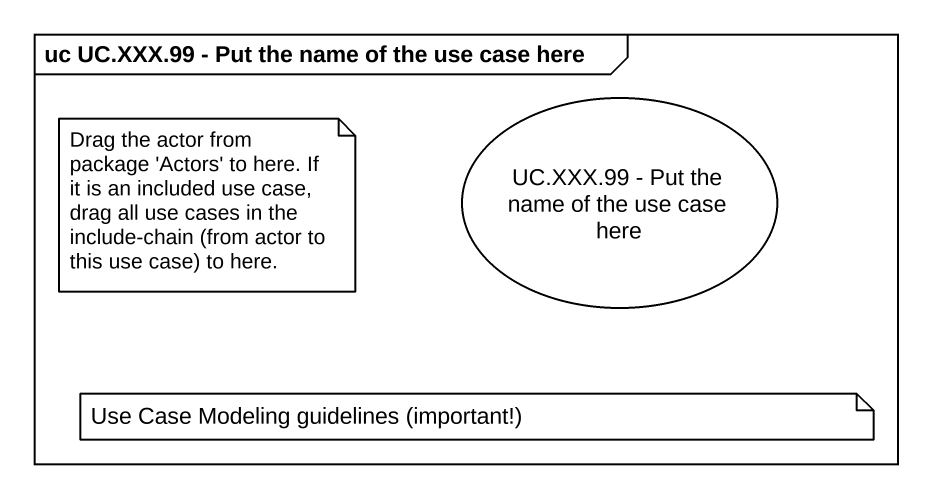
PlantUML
@startuml
mainframe uc UC.XXX.99 - Put the name of the use case here
usecase "UC.XXX.99 - Put the name of the use case here" as UC_XXX_99_Put_the_name_of
note as N1
  Drag the actor from package 'Actors' to here. If it is an included use case, drag all use cases in the include-chain (from actor to this use case) to here.
end note
note as N2
  Use Case Modeling guidelines (important!)
end note
@enduml
